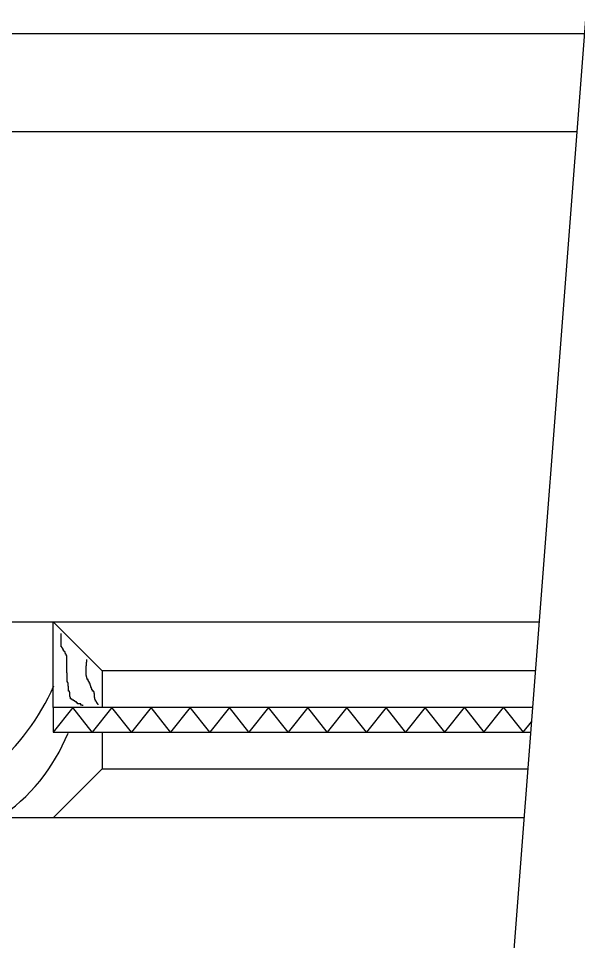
# Model space of a CAD drawing. Header units: metres. Extents: x 278 to 5235, y 197 to 7080.
# Drawn here: x 2260 to 2833, y 1248 to 2190 of the extents above; entities that cross this region are included whole.
import ezdxf

# ---------------------------------------------------------------- set-up
doc = ezdxf.new("R2010")
doc.units = ezdxf.units.M
for name, color, linetype in [('4', 4, 'Continuous'), ('7', 7, 'Continuous'), ('BH', 3, 'Continuous'), ('DIM', 3, 'Continuous')]:
    doc.layers.add(name, color=color, linetype=linetype)

msp = doc.modelspace()

# ---------------------------------------------------------------- linework, layer by layer
at = {"layer": '4'}
for p, q in [((2838.37, 2174.21), (1504.16, 2174.21)), ((2295.91, 1574.21), (2792.18, 1574.21)), ((2776.79, 1374.21), (2295.91, 1374.21))]:
    msp.add_line(p, q, dxfattribs=at)
msp.add_lwpolyline([(1795.91, 1524.21), (1795.91, 1486.71), (1795.91, 1524.21), (1845.91, 1574.21), (2295.91, 1574.21), (2345.91, 1524.21), (2345.91, 1486.71), (2295.91, 1486.71), (2295.91, 1461.71), (2345.91, 1461.71), (2345.91, 1424.21), (2295.91, 1374.21), (1845.91, 1374.21), (1795.91, 1424.21), (1795.91, 1461.71), (1845.91, 1461.71), (1845.91, 1486.71), (1795.91, 1486.71)], dxfattribs=at)
at = {"layer": '7'}
for p, q in [((2830.67, 2074.21), (1510.76, 2074.21)), ((2295.91, 1486.71), (2295.91, 1574.21)), ((2788.34, 1524.21), (2345.91, 1524.21)), ((2345.91, 1424.21), (2780.64, 1424.21))]:
    msp.add_line(p, q, dxfattribs=at)
msp.add_lwpolyline([(2785.45, 1486.71), (2295.91, 1486.71), (2295.91, 1461.71), (2783.52, 1461.71)], dxfattribs=at)
at = {"layer": 'BH'}
for points in [[(2326.69, 1488.73), (2325.63, 1488.73), (2325.63, 1489.08), (2324.21, 1489.08), (2324.21, 1490.49), (2320.67, 1490.49), (2320.67, 1491.55), (2319.61, 1491.55), (2319.61, 1492.62), (2318.9, 1492.62), (2318.9, 1492.97), (2318.19, 1492.97), (2318.19, 1493.68), (2317.13, 1493.68), (2317.13, 1494.38), (2315.71, 1494.38), (2315.71, 1495.09), (2314.65, 1495.09), (2314.65, 1495.8), (2313.59, 1495.8), (2313.59, 1497.21), (2313.24, 1497.21), (2313.24, 1497.92), (2312.88, 1497.92), (2312.88, 1502.52), (2312.53, 1502.52), (2312.53, 1503.58), (2311.47, 1503.58), (2311.47, 1508.53), (2311.11, 1508.53), (2311.11, 1512.07), (2310.76, 1512.07), (2310.76, 1512.77), (2310.4, 1512.77), (2310.4, 1522.32), (2310.05, 1522.32), (2310.05, 1540), (2309.34, 1540), (2309.34, 1541.06), (2308.63, 1541.06), (2308.63, 1542.12), (2308.28, 1542.12), (2308.28, 1543.54), (2307.57, 1543.54), (2307.57, 1544.25), (2306.86, 1544.25), (2306.86, 1544.6), (2306.51, 1544.6), (2306.51, 1546.01), (2305.8, 1546.01), (2305.8, 1547.43), (2305.09, 1547.43), (2305.09, 1548.14), (2304.74, 1548.14), (2304.74, 1548.84), (2304.03, 1548.84), (2304.03, 1562.28)], [(2342.26, 1489.79), (2341.56, 1489.79), (2341.56, 1490.49), (2341.2, 1490.49), (2341.2, 1491.2), (2340.49, 1491.2), (2340.49, 1492.26), (2340.14, 1492.26), (2340.14, 1492.97), (2339.79, 1492.97), (2339.79, 1493.32), (2339.08, 1493.32), (2339.08, 1494.74), (2338.72, 1494.74), (2338.72, 1495.44), (2338.37, 1495.44), (2338.37, 1496.86), (2338.02, 1496.86), (2338.02, 1501.1), (2337.66, 1501.1), (2337.66, 1502.87), (2337.31, 1502.87), (2337.31, 1503.58), (2336.25, 1503.58), (2336.25, 1504.99), (2335.54, 1504.99), (2335.54, 1506.05), (2335.18, 1506.05), (2335.18, 1507.11), (2334.48, 1507.11), (2334.48, 1508.88), (2334.12, 1508.88), (2334.12, 1509.94), (2333.77, 1509.94), (2333.77, 1511.36), (2333.06, 1511.36), (2333.06, 1512.77), (2332.35, 1512.77), (2332.35, 1513.83), (2331.64, 1513.83), (2331.64, 1515.25), (2330.58, 1515.25), (2330.58, 1516.66), (2330.23, 1516.66), (2330.23, 1518.08), (2329.87, 1518.08), (2329.87, 1519.49), (2329.52, 1519.49), (2329.52, 1529.39), (2329.87, 1529.39), (2329.87, 1532.93), (2330.23, 1532.93), (2330.23, 1535.76)], [(2695.91, 1461.71), (2675.91, 1486.71), (2655.91, 1461.71), (2635.91, 1486.71), (2615.91, 1461.71), (2595.91, 1486.71), (2575.91, 1461.71), (2555.91, 1486.71), (2535.91, 1461.71), (2515.91, 1486.71), (2495.91, 1461.71), (2475.91, 1486.71), (2455.91, 1461.71), (2435.91, 1486.71), (2415.91, 1461.71), (2395.91, 1486.71), (2375.91, 1461.71), (2355.91, 1486.71), (2335.91, 1461.71), (2315.91, 1486.71), (2295.91, 1461.71)], [(2695.91, 1461.71), (2715.91, 1486.71), (2735.91, 1461.71), (2755.91, 1486.71), (2775.91, 1461.71), (2784.34, 1472.23)]]:
    msp.add_lwpolyline(points, dxfattribs=at)
for centre, radius, start, end in [((2079.12, 1605.5), 238.08, 284.96, 336.08), ((2132.8, 1533.15), 192.49, 303.93, 337.9)]:
    msp.add_arc(centre, radius, start, end, dxfattribs=at)
at = {"layer": 'DIM'}
msp.add_line((2848.64, 2307.66), (2718.79, 620.73), dxfattribs=at)

doc.saveas('drawing.dxf')
